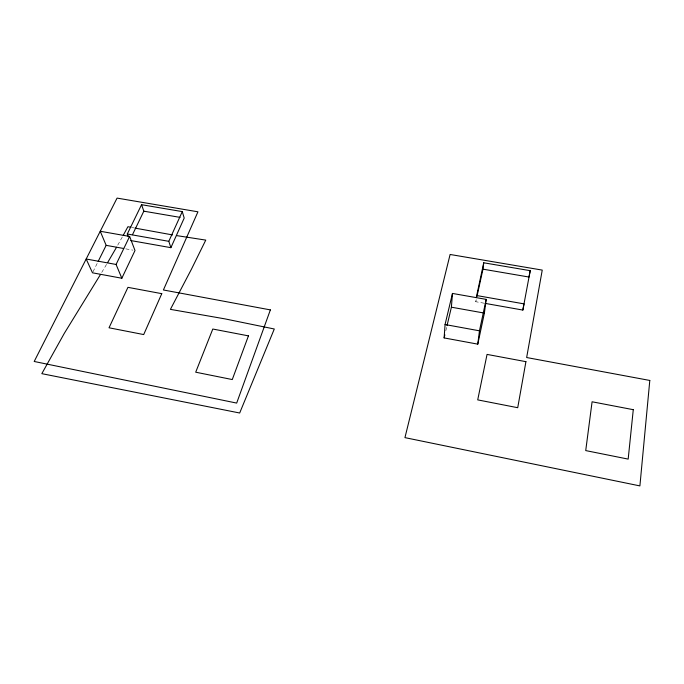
<?xml version="1.0" encoding="UTF-8"?>
<svg xmlns="http://www.w3.org/2000/svg" width="684" height="684" viewBox="0 0 684 684"><rect width="100%" height="100%" fill="white"/><g stroke="black" fill="none" stroke-linecap="round" stroke-linejoin="round"><path stroke-width="0.51" stroke-dasharray="3.42 2.56" d="M484.161 303.209L475.79 301.729L476.03 299.652M475.79 301.729L476.244 299.686M445.823 330.748L446.797 326.653M92.964 271.864L97.675 262.399M122.316 236.972L117.032 246.377M106.559 264.383L101.386 273.002M125.736 248.856L132.944 250.147M131.952 227.507L133.97 227.9"/><path stroke-width="1.03" d="M444.13 337.922L445.062 324.532L452.466 293.436L486.179 299.378L484.392 313.101L477.783 344.146L444.13 337.922L444.856 334.844M447.037 325.627L451.397 307.193L452.466 293.436M476.269 297.583L483.733 262.784L530.211 270.676L522.85 310.066L485.204 303.397M476.91 296.634L482.972 269.163L483.733 262.784M477.783 344.146L479.467 330.817L486.179 299.378M522.85 310.066L524.021 303.876L476.5 295.505M530.211 270.676L529.006 277.037L482.972 269.163M130.772 240.563L170.889 247.668L184.201 218.085L182.277 211.604L141.562 204.696L127.301 234.013L128.353 236.741M170.889 247.668L168.803 241.324L182.277 211.604M121.837 278.243L116.083 264.46L86.175 259.005L92.494 272.813L121.837 278.243L135.005 250.515L129.635 236.45L100.24 231.26L106.157 245.351L98.145 261.45M132.474 234.723L143.828 211.176L141.562 204.696M116.083 264.46L129.635 236.45M123.265 235.262L127.917 226.703L130.943 227.302M116.554 247.232L107.576 262.665M100.343 274.729L64.322 333.322L41.827 373.661L239.682 413.008L274.293 328.995L224.891 318.864L170.41 309.365L191.443 269.188L205.764 240.101L176.575 235.595M172.522 234.92L134.979 228.097M143.828 211.176L180.063 217.375M127.301 234.013L168.803 241.324M106.157 245.351L123.676 248.489M451.397 307.193L484.392 313.101M445.062 324.532L479.467 330.817M649.8 380.449L639.899 485.905L404.945 437.632L450.106 254.474L542.241 270.094L526.654 357.527L649.8 380.449M633.273 409.682L628.177 459.109L585.726 450.585L592.087 401.782L633.273 409.682M525.928 361.665L517.72 407.707L477.714 399.883L487.051 354.406L525.928 361.665M270.368 309.895L236.681 403.081L34.2 361.477L117.067 198.095L197.941 211.809L163.399 289.982L270.368 309.895M248.446 335.87L232.278 379.552L195.701 372.199L212.801 329.03L248.446 335.87M161.775 293.667L143.7 334.57L109.03 327.79L127.942 287.348L161.775 293.667"/></g></svg>
